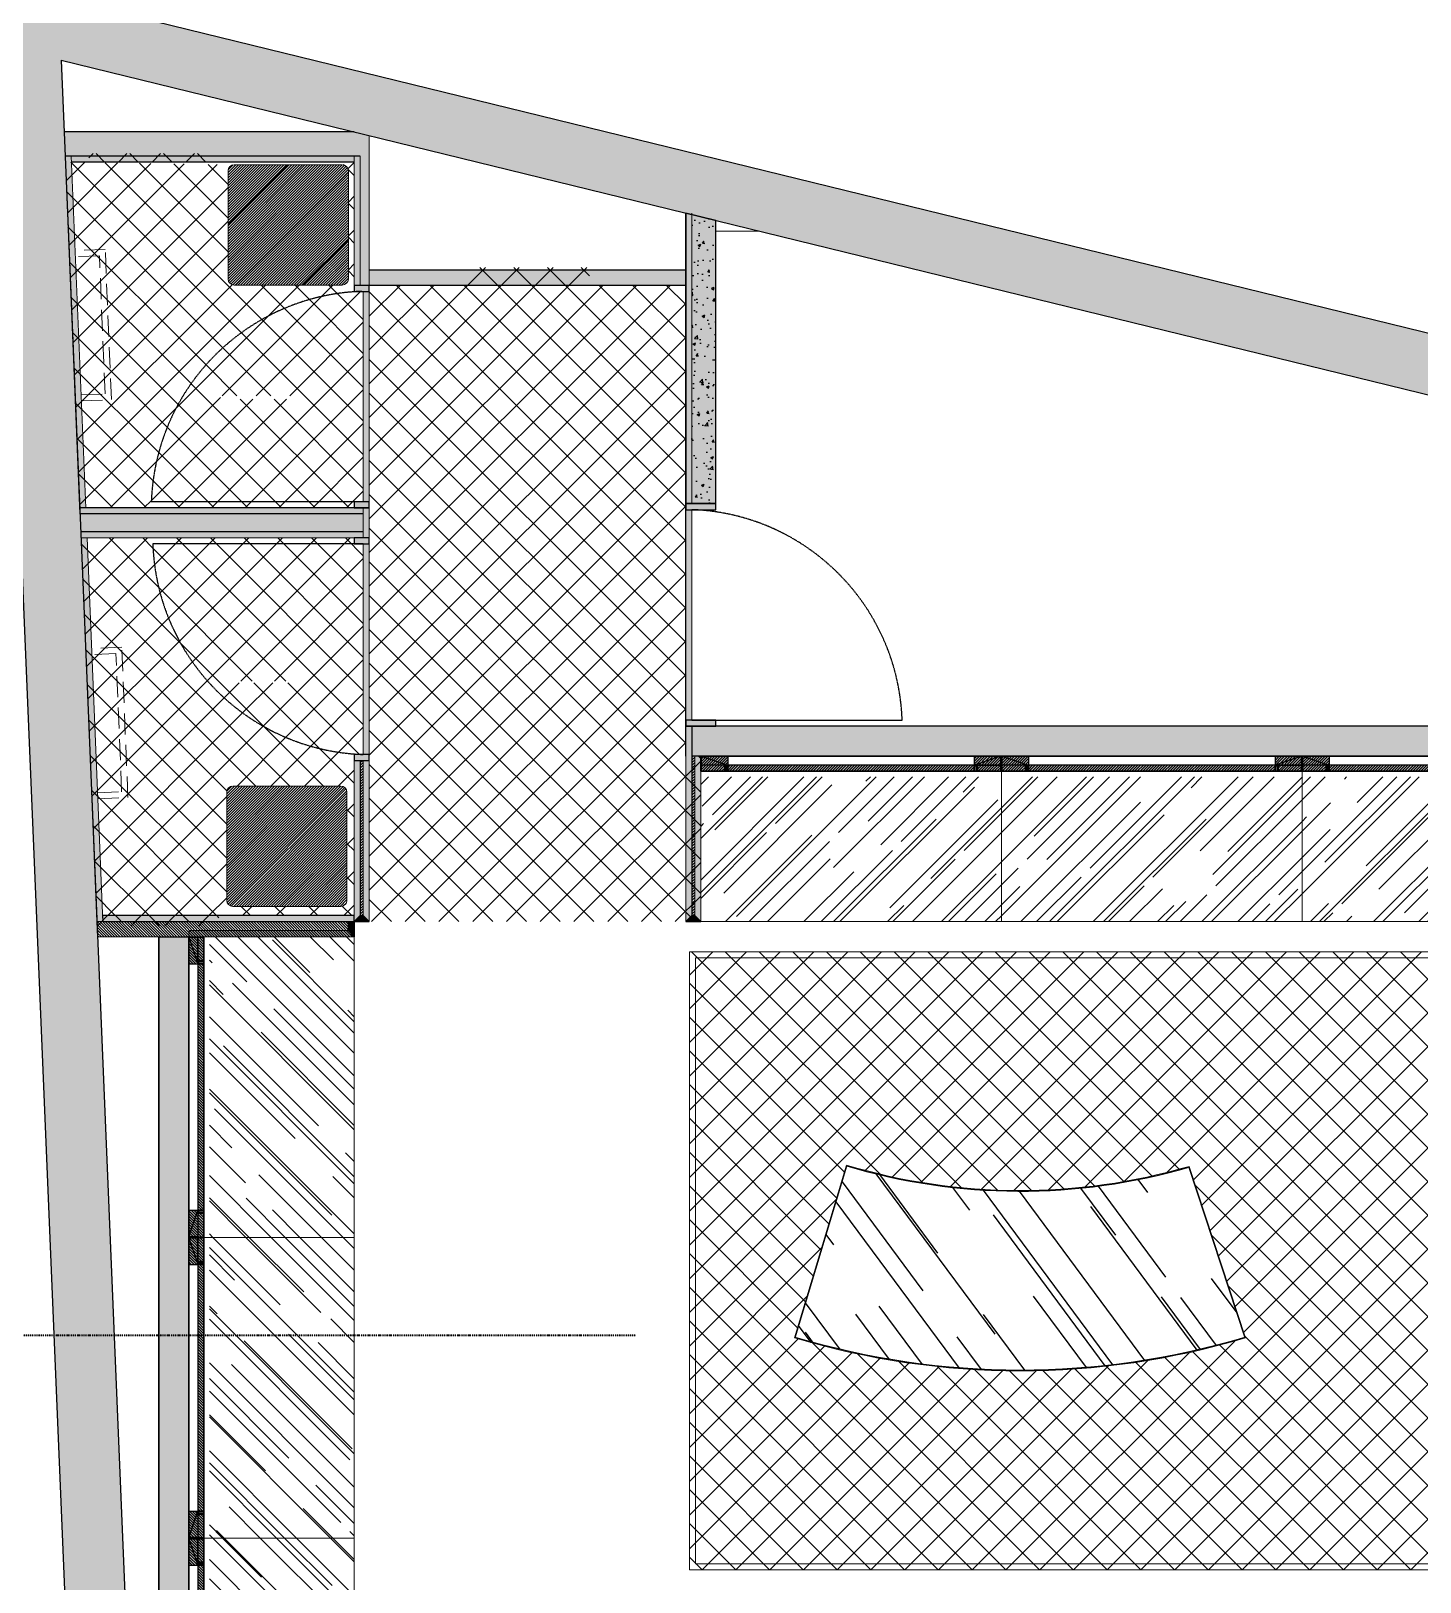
# Model space of a CAD drawing. Header units: millimetres. Extents: x 346472 to 732256, y -34068 to -15883.
# Drawn here: x 685888 to 690508, y -25838 to -20681 of the extents above; entities that cross this region are included whole.
import ezdxf

# ---------------------------------------------------------------- set-up
doc = ezdxf.new("R2010")
doc.units = ezdxf.units.MM
doc.header["$LTSCALE"] = 7
for name, pattern in [('DASH', [0.35, 0.25, -0.1]), ('DASHDOT', [1, 0.5, -0.25, 0, -0.25]), ('DASHED', [0.75, 0.5, -0.25]), ('TRATTEGGIATA2', [9.524999999999999, 6.35, -3.175])]:
    doc.linetypes.add(name, pattern=pattern)
doc.layers.get('0').update_dxf_attribs({"lineweight": 0})
for name, color, linetype in [('3d floor', 7, 'Continuous'), ('mdf panels', 7, 'Continuous'), ('WALL', 7, 'Continuous'), ('walls', 7, 'Continuous')]:
    doc.layers.add(name, color=color, linetype=linetype)
for name, color, linetype, lineweight in [('black lacquared metal', 1, 'Continuous', 9), ('EA7 FLOOR', 253, 'Continuous', 5), ('EA7 furniture', 7, 'Continuous', 5), ('materials', 1, 'Continuous', 40)]:
    doc.layers.add(name, color=color, linetype=linetype, lineweight=lineweight)
pattern_1 = [(49.99999999999999, (0, 0), (91.092334498002, -7.969542769451543), [9.525, -104.775]), (355, (0, 0), (-17.62171071248467, 95.52842261951757), [7.62, -83.820292085]), (100.4514447, (7.5910035, -0.66412675), (73.47062354517664, 87.55887595609755), [8.095004399999999, -89.04512229999999]), (46.18420000000002, (0, 25.4), (135.539520446065, -21.02116396636357), [14.2875, -157.1625]), (96.63555760999996, (11.29495, 23.64825), (118.7020670257515, 123.7130622988608), [12.14251157, -133.56780408]), (351.1841511700001, (0, 25.4), (118.7020670324885, 123.7130622927663), [11.429983535, -125.72986596]), (21, (12.7, 19.05), (75.80719563456624, -51.1325990935438), [9.525, -104.775]), (326.0000000000001, (12.7, 19.05), (30.90101417382354, 92.09398306115963), [7.62, -83.82]), (71.45144499999999, (19.0172663, 14.78895005), (106.7082096393581, 40.96138444295262), [8.0950044, -89.04496879999999]), (37.50000000000001, (0, 0), (1.544301625295908, 42.27751943657655), [0, -82.804, 0, -85.09, 0, -84.1375]), (7.499999999999999, (0, 0), (33.40983125515287, 50.09028740905975), [0, -48.514, 0, -80.899, 0, -32.0675]), (327.5, (-28.321, 0), (67.7952975834357, -2.864371996336722), [0, -31.75, 0, -99.06, 0, -131.445]), (317.5, (-41.021, 0), (74.06459069300902, 12.71324551666651), [0, -41.275, 0, -65.786, 0, -93.345])]
pattern_2 = [(45, (516821.8236196244, -16817.73741038972), (-56.1266007566822, 56.12660075668221), []), (135, (516821.8236196244, -16817.73741038972), (-56.12660075668221, -56.1266007566822), [])]

# ---------------------------------------------------------------- blocks, each defined once
blk = doc.blocks.new('parete 100')
at = {"ltscale": 100}
h = blk.add_hatch(color=8, dxfattribs=at)
h.dxf.hatch_style = 1
h.paths.add_polyline_path([(-90, 550), (-2, 550), (-90, 520)], flags=17)
h.paths.add_polyline_path([(-2, 550), (-2, 520), (-90, 520)])
h.paths.add_polyline_path([(-80, 520), (-2, 520), (-2, 500), (-80, 500)])
h.paths.add_polyline_path([(-998, 520), (-90, 520), (-90, 500), (-998, 500)])
h.paths.add_polyline_path([(-998, 550), (-910, 550), (-910, 520)], flags=17)
h.paths.add_polyline_path([(-998, 550), (-910, 520), (-998, 520)])
at = {"layer": 'black lacquared metal'}
h = blk.add_hatch(dxfattribs=at)
h.set_pattern_fill('AR-RROOF', color=256, scale=5, angle=45)
h.set_pattern_definition([(45, (-76560.84168510666, -19870.80230649883), (107.7630734528299, 287.3681958742129), [1905, -254, 635, -127]), (45, (-76486.30555930178, -19706.46361948325), (-209.2399676209112, 29.63484519952821), [381, -41.91, 762, -95.25]), (45, (-76592.27258153041, -19749.56884886437), (406.8056022844328, 527.1410343067594), [1016, -177.8, 508, -127])])
h.paths.add_polyline_path([(0, 550), (-1000, 550), (-1000, 302.3590516981494), (0, 302.3590516981494)])
h.paths.add_polyline_path([(-1000, 481.7048179433623), (-1000, 550), (0, 550), (0, 481.7048179433623)], flags=17)
h.paths.add_polyline_path([(0, 302.3590516981494), (-1000, 302.3590516981494), (-1000, 0), (0, 0)])
at = {"layer": 'mdf panels', "lineweight": 5}
h = blk.add_hatch(dxfattribs=at)
h.set_pattern_fill('ANSI31', color=256, scale=2)
h.set_pattern_definition([(45, (-89860.49032728086, -14184.73489645128), (-4.490128060534576, 4.490128060534577), [])])
h.paths.add_polyline_path([(-920, 520), (-998, 520), (-998, 500), (-920, 500)])
h.paths.add_polyline_path([(-910, 550), (-998, 550), (-910, 520)], flags=17)
h.paths.add_polyline_path([(-998, 550), (-998, 520), (-920, 520), (-910, 520)], flags=17)
h.paths.add_polyline_path([(-2, 550), (-90, 550), (-2, 520)], flags=17)
h.paths.add_polyline_path([(-90, 550), (-90, 520), (-2, 520)], flags=17)
h.paths.add_polyline_path([(-90, 500), (-90, 520), (-910, 520), (-910, 500)])
h.paths.add_polyline_path([(-80, 520), (-80, 500), (-2, 500), (-2, 520)])
at = {"layer": 'black lacquared metal', "color": 0}
blk.add_lwpolyline([(-1000, 550), (0, 550), (0, 0), (-1000, 0)], close=True, dxfattribs=at)
at = {"layer": 'black lacquared metal', "linetype": 'TRATTEGGIATA2'}
blk.add_lwpolyline([(-1000, 550), (0, 550), (0, 500), (-1000, 500)], close=True, dxfattribs=at)
blk.add_lwpolyline([(-1000, 550), (0, 550), (0, 500), (-1000, 500)], close=True, dxfattribs=at)
at = {"layer": 'black lacquared metal'}
for points in [[(-1000, 550), (-998, 550), (-998, 500), (-1000, 500)], [(0, 550), (-2, 550), (-2, 500), (0, 500)]]:
    blk.add_lwpolyline(points, close=True, dxfattribs=at)
at = {"layer": 'mdf panels'}
for p, q in [((-1000, 550), (-1000, 500)), ((-1000, 550), (-1000, 500)), ((-998, 550), (-998, 500)), ((-998, 550), (-910, 520)), ((-2, 550), (-90, 520)), ((-2, 550), (-2, 500)), ((0, 550), (0, 500)), ((0, 550), (0, 500))]:
    blk.add_line(p, q, dxfattribs=at)
for points in [[(-1000, 550), (0, 550), (0, 500), (-1000, 500)], [(-998, 550), (-910, 550), (-910, 520), (-998, 520)], [(-998, 500), (-2, 500), (-2, 520), (-998, 520)], [(-920, 500), (-910, 500), (-910, 520), (-920, 520)], [(-2, 550), (-90, 550), (-90, 520), (-2, 520)], [(-80, 500), (-90, 500), (-90, 520), (-80, 520)]]:
    blk.add_lwpolyline(points, close=True, dxfattribs=at)
for points in [[(-920, 500), (-920, 520), (-910, 520), (-910, 500)], [(-920, 520), (-910, 520), (-910, 500), (-912, 500), (-912, 518.0000000000146), (-918, 518.0000000000146), (-918, 500), (-920, 500), (-920, 520)], [(-918, 500), (-920, 500), (-920, 520), (-910, 520), (-910, 500), (-912, 500)], [(-910, 500), (-910, 520), (-920, 520), (-920, 500)], [(-910, 520), (-920, 520), (-920, 500), (-918, 500), (-918, 518.0000000000146), (-912, 518.0000000000146), (-912, 500), (-910, 500), (-910, 520)], [(-918, 500), (-918, 518.0000000000146), (-912, 518.0000000000146), (-912, 500)], [(-912, 500), (-912, 518.0000000000146), (-918, 518.0000000000146), (-918, 500)], [(-80, 500), (-80, 520), (-90, 520), (-90, 500)], [(-80, 520), (-90, 520), (-90, 500), (-88, 500), (-88, 518.0000000000146), (-82, 518.0000000000146), (-82, 500), (-80, 500), (-80, 520)], [(-82, 500), (-82, 518.0000000000146), (-88, 518.0000000000146), (-88, 500)]]:
    blk.add_lwpolyline(points, dxfattribs=at)

msp = doc.modelspace()

# ---------------------------------------------------------------- hatches: boundary and pattern name
at = {"layer": 'black lacquared metal'}
h = msp.add_hatch(color=256, dxfattribs=at)
h.dxf.hatch_style = 1
h.paths.add_polyline_path([(689739.9150810763, -24456.00602336364, -0.1439022342431203), (688607.5268802592, -24453.89628493736), (688599.6065251282, -24453.89628493736), (688427.6699535805, -25026.17774800161), (688427.6699774738, -25026.37233742602, 0.1467397570595601), (689927.6699784691, -25026.38044383606), (689927.6699454053, -25026.11116937917)])
h.paths.add_polyline_path([(688430.107686843, -25025.01472734563), (688601.5977686592, -24454.21938090349, 0.1443670228319912), (689738.6197514418, -24458.46656557169), (689925.2082130287, -25025.0300073125, -0.1463565013259719)], flags=16)
h = msp.add_hatch(color=256, dxfattribs=at)
h.dxf.hatch_style = 1
h.paths.add_polyline_path([(689739.9150810763, -24456.00602336364, -0.1439022342431203), (688607.5268802592, -24453.89628493736), (688599.6065251282, -24453.89628493736), (688427.6699535805, -25026.17774800161), (688427.6699774738, -25026.37233742602, 0.1467397570595601), (689927.6699784691, -25026.38044383606), (689927.6699454053, -25026.11116937917)])
h.paths.add_polyline_path([(688430.107686843, -25025.01472734563), (688601.5977686592, -24454.21938090349, 0.1443670228319912), (689738.6197514418, -24458.46656557169), (689925.2082130287, -25025.0300073125, -0.1463565013259719)], flags=16)
at = {"layer": 'EA7 furniture', "lineweight": 5}
h = msp.add_hatch(color=256, dxfattribs=at)
h.dxf.hatch_style = 1
h.paths.add_polyline_path([(687013.2879777619, -21028.53845988799), (686963.2879884699, -21016.30104855323), (685998.0942238035, -21016.30104855323), (686001.4199039809, -21096.30104855323), (686983.2879884699, -21096.30104855323), (686983.2879884699, -21526.30104855323), (687013.2879777619, -21526.30104855323)])
at = {"layer": 'EA7 furniture'}
h = msp.add_hatch(dxfattribs=at)
h.set_pattern_fill('ANSI37', color=252, scale=25)
h.set_pattern_definition(pattern_2)
h.paths.add_polyline_path([(688065.5757491041, -21526.30104855323), (687013.2879777619, -21526.30104855323), (687013.2879777619, -21546.30104855323), (687013.2879777619, -22246.30104855323), (687013.2879777619, -22266.30104855323), (687013.2879884699, -23642.24510110178), (688115.5757491041, -23642.24510110178), (688115.5757491041, -23092.24510110178), (688065.5757491041, -23092.24510110178)])
edge = h.paths.add_edge_path()
edge.add_line((686963.2879884699, -21547.61228515348), (686963.2879884699, -21526.30104855323))
edge.add_line((686963.2879884699, -21526.30104855323), (686963.2879884699, -21116.30104855323))
edge.add_line((686963.2879884699, -21116.30104855323), (686923.6203224922, -21125.3750024615))
edge.add_arc((686923.6203224922, -21145.3750024615), 20, 0, 90, ccw=False)
edge.add_line((686943.6203224922, -21145.3750024615), (686943.6203224922, -21505.3750024615))
edge.add_arc((686923.6203224922, -21505.3750024615), 20, -90, 0, ccw=False)
edge.add_line((686923.6203224922, -21525.3750024615), (686563.6203224922, -21525.3750024615))
edge.add_arc((686563.6203224922, -21505.3750024615), 20, 180, 270, ccw=False)
edge.add_line((686543.6203224922, -21505.3750024615), (686543.6203224922, -21145.3750024615))
edge.add_arc((686563.6203224922, -21145.3750024615), 20, 90, 180, ccw=False)
edge.add_line((686563.6203224922, -21125.3750024615), (686002.2513240253, -21116.30104855323))
edge.add_line((686002.2513240253, -21116.30104855323), (686050.057976576, -22266.30104855323))
edge.add_line((686050.057976576, -22266.30104855323), (686963.2879884699, -22266.30104855323))
edge.add_line((686963.2879884699, -22266.30104855323), (686963.2879884699, -22246.30104855323))
edge.add_line((686963.2879884699, -22246.30104855323), (686288.2879831159, -22246.30104855323))
edge.add_arc((687013.8066735518, -22271.81973898906), 725.967336547178, 93.99032919465412, 177.985564286828, ccw=False)
edge = h.paths.add_edge_path()
edge.add_line((686993.2879777619, -21546.30104855323), (686988.2879831133, -21546.30104855323))
edge.add_arc((687013.8066735518, -22271.81973898905), 725.9673365471803, 92.01443571338115, 177.9855642868283)
edge.add_line((686288.2879831159, -22246.30104855323), (686993.2879777619, -22246.30104855323))
edge.add_line((686993.2879777619, -22246.30104855323), (686993.2879777619, -21546.30104855323))
edge = h.paths.add_edge_path()
edge.add_line((686993.2879777619, -22386.30104855323), (686293.2879777619, -22386.30104855323))
edge.add_arc((687018.8066681979, -22360.78235811741), 725.9673365471776, 182.0144357131711, 267.9855642868212)
edge.add_line((686993.2879777619, -23086.30104855332), (686993.2879777619, -22386.30104855323))
edge = h.paths.add_edge_path()
edge.add_line((686293.2879777619, -22386.30104855323), (686963.2879884699, -22386.30104855323))
edge.add_line((686963.2879884699, -22386.30104855323), (686963.2879884699, -22366.30104855323))
edge.add_line((686963.2879884699, -22366.30104855323), (686054.2150767979, -22366.30104855323))
edge.add_line((686054.2150767979, -22366.30104855323), (686106.4259297922, -23622.24510110178))
edge.add_line((686106.4259297922, -23622.24510110178), (686963.2879884699, -23622.24510110178))
edge.add_line((686963.2879884699, -23622.24510110178), (686963.2879884699, -23084.62367355518))
edge.add_arc((687018.8066681979, -22360.78235811742), 725.9673365471771, 182.0144357131708, 265.6139970430163, ccw=False)
edge = h.paths.add_edge_path(flags=16)
edge.add_line((686558.9762914164, -23191.43483856064), (686918.9762914164, -23191.43483856064))
edge.add_arc((686918.9762914164, -23211.43483856064), 20, 0, 90, ccw=False)
edge.add_line((686938.9762914164, -23211.43483856064), (686938.9762914164, -23571.43483856064))
edge.add_arc((686918.9762914164, -23571.43483856064), 20, -90, 0, ccw=False)
edge.add_line((686918.9762914164, -23591.43483856064), (686558.9762914164, -23591.43483856064))
edge.add_arc((686558.9762914164, -23571.43483856064), 20, 180, 270, ccw=False)
edge.add_line((686538.9762914164, -23571.43483856064), (686538.9762914164, -23211.43483856064))
edge.add_arc((686558.9762914164, -23211.43483856064), 20, 90, 180, ccw=False)
h.paths.add_polyline_path([(687331.1781153474, -21526.30104855323), (687747.685618758, -21526.30104855323), (687744.6025985444, -21467.0010376486), (687328.0950951339, -21467.0010376486)])
h.paths.add_polyline_path([(686080.5981580927, -21116.30104855324), (686497.1056615033, -21116.30104855324), (686497.1056615033, -21088.27784177656), (686080.5981580927, -21088.27784177656)])
h.paths.add_polyline_path([(686518.2550467367, -21893.46253156359), (686754.4760562864, -21893.46253156359), (686754.4760562864, -21904.51944883692), (686518.2550467367, -21904.51944883692)], flags=16)
h.paths.add_polyline_path([(686518.2550467367, -22848.07481912596), (686754.4760562864, -22848.07481912596), (686754.4760562864, -22842.19352541189), (686518.2550467367, -22842.19352541189)], flags=16)
h.paths.add_polyline_path([(686096.43292868, -23655.66594518846), (686512.9404320905, -23655.66594518846), (686512.7500278695, -23621.6276049183), (686096.2425244589, -23621.6276049183)])
h.paths.add_polyline_path([(686590.6239102161, -23504.16233136471), (686904.6757519625, -23504.16233136471), (686904.6757519625, -23266.98634227876), (686590.6239102161, -23266.98634227876)], flags=0)
at = {"layer": 'EA7 furniture', "lineweight": 5}
h = msp.add_hatch(color=256, dxfattribs=at)
h.dxf.hatch_style = 1
h.paths.add_polyline_path([(686993.2879777619, -22266.30104855323), (686963.2879884699, -22266.30104855323), (686050.0719500221, -22266.30104855323), (686050.8893966204, -22286.30104855323), (686993.2879779176, -22286.30104855323)])
h.paths.add_polyline_path([(686022.2680225278, -21096.30104855323), (686002.2513240253, -21096.30104855323), (686050.0719500221, -22266.30104855323), (686070.0886485247, -22266.30104855323)])
at = {"layer": 'EA7 furniture', "ltscale": 100}
h = msp.add_hatch(dxfattribs=at)
h.set_pattern_fill('ANSI31', color=8, scale=50)
h.set_pattern_definition([(45, (0, 0), (-112.2532015133644, 112.2532015133644), [])])
h.paths.add_polyline_path([(686563.6203224922, -21125.3750024615, 0.4142135623730951), (686543.6203224922, -21145.3750024615), (686543.6203224922, -21505.3750024615, 0.4142135623730951), (686563.6203224922, -21525.3750024615), (686923.6203224922, -21525.3750024615, 0.4142135623730951), (686943.6203224922, -21505.3750024615), (686943.6203224922, -21145.3750024615, 0.4142135623730951), (686923.6203224922, -21125.3750024615)])
h = msp.add_hatch(dxfattribs=at)
h.set_pattern_fill('ANSI31', color=8, scale=50)
h.set_pattern_definition([(45, (189032.3911526769, -199739.8216299172), (-4.419417382415921, 4.419417382415922), [])])
h.paths.add_polyline_path([(686563.6203224922, -21125.3750024615, 0.4142135623730951), (686543.6203224922, -21145.3750024615), (686543.6203224922, -21505.3750024615, 0.4142135623730951), (686563.6203224922, -21525.3750024615), (686923.6203224922, -21525.3750024615, 0.4142135623730951), (686943.6203224922, -21505.3750024615), (686943.6203224922, -21145.3750024615, 0.4142135623730951), (686923.6203224922, -21125.3750024615)])
at = {"layer": 'EA7 furniture', "lineweight": 5}
h = msp.add_hatch(color=256, dxfattribs=at)
h.dxf.hatch_style = 1
h.paths.add_polyline_path([(686983.2879884699, -21096.30104855323), (686963.2879884699, -21096.30104855323), (686963.2879884699, -21526.30104855323), (686983.2879884699, -21526.30104855323)])
h = msp.add_hatch(color=256, dxfattribs=at)
h.dxf.hatch_style = 1
h.paths.add_polyline_path([(688085.5757491041, -21290.97904663527), (688065.5757491041, -21286.08408105306), (688065.5757491041, -22252.24510110184), (688085.5757491041, -22252.24510110184)])
h = msp.add_hatch(color=1, dxfattribs=at)
h.dxf.hatch_style = 1
h.paths.add_polyline_path([(687013.287972003, -21526.30104855323), (686963.2879884699, -21526.30104855323), (686963.2879884699, -21546.30104855323), (687013.2879721586, -21546.30104855323)])
h.paths.add_polyline_path([(687013.2879777619, -23086.30104855323), (686963.287988459, -23086.30104855323), (686963.287988459, -23106.30104855323), (687013.2879777619, -23106.30104855323)])
h = msp.add_hatch(color=256, dxfattribs=at)
h.dxf.hatch_style = 1
h.paths.add_polyline_path([(687013.2879777618, -21546.30104855323), (686993.2879777619, -21546.30104855323), (686993.2879777619, -22246.30104855323), (687013.2848353966, -22246.3010484545)])
h = msp.add_hatch(color=1, dxfattribs=at)
h.dxf.hatch_style = 1
h.paths.add_polyline_path([(686963.2879884699, -22246.30104855323), (686963.2879884699, -22266.30104855323), (687013.2879777619, -22266.30104855323), (687013.2879777619, -22246.30104855323)])
h.paths.add_polyline_path([(687013.2879777619, -22366.30104855323), (686963.2879884699, -22366.30104855323), (686963.2879884699, -22386.30104855323), (686993.2879777619, -22386.30104855323), (687013.2879777619, -22386.30104855323)])
h = msp.add_hatch(color=256, dxfattribs=at)
h.dxf.hatch_style = 1
h.paths.add_polyline_path([(687013.2879777619, -22266.30104855323), (686993.2879777619, -22266.30104855323), (686993.2879785402, -22366.30104855323), (687013.2879777619, -22366.30104855323)])
h = msp.add_hatch(color=256, dxfattribs=at)
h.dxf.hatch_style = 1
h.paths.add_polyline_path([(688085.5757491016, -22272.24510110167), (688065.5757491016, -22272.24510110167), (688065.5726068919, -22972.24510110167), (688085.5726068919, -22972.24510100293)])
h = msp.add_hatch(color=1, dxfattribs=at)
h.dxf.hatch_style = 1
h.paths.add_polyline_path([(688165.5757383961, -22972.24510110184), (688085.5757491041, -22972.24510110184), (688065.5757491041, -22972.24510110184), (688065.5757491041, -22992.24510110184), (688165.5757383961, -22992.24510110184)])
h.paths.add_polyline_path([(688165.5757491041, -22252.24510110184), (688065.5757491041, -22252.24510110184), (688065.5757491041, -22272.24510110184), (688165.5757491041, -22272.24510110185)])
h = msp.add_hatch(color=256, dxfattribs=at)
h.dxf.hatch_style = 1
h.paths.add_polyline_path([(686993.2879783845, -22346.30104855323), (686993.2879779176, -22286.30104855323), (686050.8893966204, -22286.30104855323), (686053.3836567536, -22346.30104855323)])
h = msp.add_hatch(color=256, dxfattribs=at)
h.dxf.hatch_style = 1
h.paths.add_polyline_path([(686993.2879783845, -22346.30104855323), (686053.3836567535, -22346.30104855323), (686054.2150767979, -22366.30104855323), (686993.2879785402, -22366.30104855323)])
h.paths.add_polyline_path([(686096.43292868, -23655.66594518846), (686512.9404320905, -23655.66594518846), (686512.9404320905, -23418.48995610252), (686096.43292868, -23418.48995610252)], flags=9)
h.paths.add_polyline_path([(686590.6239102161, -23504.16233136471), (686904.6757519625, -23504.16233136471), (686904.6757519625, -23266.98634227876), (686590.6239102161, -23266.98634227876)], flags=9)
h = msp.add_hatch(color=256, dxfattribs=at)
h.dxf.hatch_style = 1
h.paths.add_polyline_path([(686075.0504109182, -22366.30104855323), (686055.0504109182, -22366.30104855323), (686107.2573498366, -23642.24510110338), (686127.2406186588, -23642.24510110178)])
h = msp.add_hatch(color=256, dxfattribs=at)
h.dxf.hatch_style = 1
h.paths.add_polyline_path([(687013.2879777618, -22386.30104855323), (686993.2879777619, -22386.30104855323), (686993.2848355521, -23086.30104855323), (687013.2848355521, -23086.3010484545)])
h = msp.add_hatch(color=256, dxfattribs=at)
h.dxf.hatch_style = 1
h.paths.add_polyline_path([(688085.5757493016, -23622.24604363805), (688065.5757493016, -23642.24510100305), (688065.5742061785, -22992.24510110184), (688085.5743049525, -22992.24510110184)])
h = msp.add_hatch(color=256, dxfattribs=at)
h.dxf.hatch_style = 1
h.paths.add_polyline_path([(686963.2879884699, -23086.30104855323), (686963.2879886564, -23642.24510100305), (686983.2879886564, -23622.24604363805), (686983.2868057935, -23106.30104855323), (686963.2879884699, -23106.30104855323)])
h = msp.add_hatch(dxfattribs=at)
h.set_pattern_fill('ANSI31', color=256, scale=2, angle=-2.544443745170813e-14)
h.set_pattern_definition([(44.99999999999996, (53622.98054800334, -160701.7601790213), (-4.490128060534573, 4.490128060534579), [])])
h.paths.add_polyline_path([(686993.2848464114, -23106.30104855323), (686983.2867318394, -23106.30104855323), (686983.2867316881, -23622.24541524269), (686993.2848462602, -23622.24604363805)])
h = msp.add_hatch(color=256, dxfattribs=at)
h.dxf.hatch_style = 1
h.paths.add_polyline_path([(687013.2848462602, -23106.30104855323), (686993.2848462602, -23106.30104855323), (686993.2848462602, -23622.24604363805), (687013.2848462602, -23642.24510100305)])
h = msp.add_hatch(dxfattribs=at)
h.set_pattern_fill('ANSI31', color=256, scale=2, angle=-2.544443745170813e-14)
h.set_pattern_definition([(44.99999999999996, (54725.26830864855, -160701.7601790213), (-4.490128060534573, 4.490128060534579), [])])
h.paths.add_polyline_path([(688095.5726070607, -23092.92831727558), (688085.5744924885, -23092.92863152524), (688085.5744923332, -23622.24541524269), (688095.5726069054, -23622.24604363805)])
at = {"layer": 'EA7 furniture', "ltscale": 100}
h = msp.add_hatch(dxfattribs=at)
h.set_pattern_fill('ANSI31', color=8, scale=50)
h.set_pattern_definition([(45, (189027.7471216011, -201805.8814660163), (-4.419417382415921, 4.419417382415922), [])])
h.paths.add_polyline_path([(686558.9762914164, -23191.43483856064, 0.4142135623730951), (686538.9762914164, -23211.43483856064), (686538.9762914164, -23571.43483856064, 0.4142135623730951), (686558.9762914164, -23591.43483856064), (686918.9762914164, -23591.43483856064, 0.4142135623730951), (686938.9762914164, -23571.43483856064), (686938.9762914164, -23211.43483856064, 0.4142135623730951), (686918.9762914164, -23191.43483856064)])
at = {"layer": 'EA7 furniture', "lineweight": 5}
h = msp.add_hatch(color=5, dxfattribs=at)
h.dxf.hatch_style = 1
h.paths.add_polyline_path([(686653.3876411857, -23621.42562598944), (686126.4233398109, -23621.4592053694), (686127.2437608687, -23641.42562598944), (686653.3876411857, -23641.42562598944)])
h.paths.add_polyline_path([(686963.287988459, -23621.42562598944), (686677.2437608687, -23621.42562598944), (686677.2437608687, -23641.42562598944), (686963.2879884699, -23642.24510110178), (686963.287988459, -23641.4256258907)])
h.paths.add_polyline_path([(686677.2437608687, -23621.42562598944), (686653.3876411857, -23621.42562598944), (686653.3876411857, -23641.42562598944), (686677.2437608687, -23641.42562598944)])
at = {"layer": 'EA7 furniture', "lineweight": 9}
h = msp.add_hatch(dxfattribs=at)
h.set_pattern_fill('ANSI31', color=256, scale=2, angle=90)
h.set_pattern_definition([(135, (824022.8045742899, -648655.3264314173), (-4.490128060534577, -4.490128060534576), [])])
h.paths.add_polyline_path([(686107.2573498365, -23642.24510110178), (686109.361386808, -23692.85819338269), (686963.2894962714, -23692.24510110178), (686963.2894962714, -23642.24510110178)])
at = {"layer": 'EA7 furniture'}
h = msp.add_hatch(dxfattribs=at)
h.set_pattern_fill('ANSI37', color=252, scale=25)
h.set_pattern_definition(pattern_2)
h.paths.add_polyline_path([(694176.1287442932, -25797.71113289217), (694176.1287442932, -23742.24510110178), (688077.8937063625, -23742.24510110178), (688077.8937063625, -25797.71113289217)])
edge = h.paths.add_edge_path(flags=16)
edge.add_line((688427.6163260264, -25026.35624437776), (688600.2573147994, -24451.73016715465))
edge.add_arc((689177.3103104022, -22528.40206645629), 2008.02916877972, 253.2992644947179, 286.2708040428642)
edge.add_line((689739.9150810763, -24456.00602336364), (689927.750656873, -25026.35624437776))
edge.add_arc((689177.6834914497, -22525.8591553369), 2610.572053199824, 253.30247875490278, 286.6975212450972, ccw=False)
edge = h.paths.add_edge_path(flags=0)
edge.add_line((688430.107686843, -25025.01472734563), (688601.5977686592, -24454.21938090349))
edge.add_arc((689177.3103104027, -22528.40206645642), 2010.029168779579, 253.3562528608656, 286.2157085819177)
edge.add_line((689738.6197514418, -24458.46656557169), (689925.2082130287, -25025.0300073125))
edge.add_arc((689177.6834914499, -22525.85915533696), 2608.572053199923, 253.34642669106188, 286.65240218017794, ccw=False)
edge = h.paths.add_edge_path(flags=16)
edge.add_line((690692.4161516775, -24992.21939311169), (690624.769325095, -24648.2158233341))
edge.add_arc((690649.0646274528, -24646.05219606878), 24.39145341299097, 94.54441344370031, 185.0890719011245, ccw=False)
edge.add_arc((691177.0125591477, -27708.0596670363), 3131.478619372997, 91.57394177905348, 99.74194593388972, ccw=False)
edge.add_arc((691093.8761863722, -24601.98382856023), 24.39145341278276, 7.658342432631116, 96.77147426855407, ccw=False)
edge.add_arc((691142.2239669384, -24601.98382856042), 24.39145341289553, 83.22852573299753, 172.3416575669601, ccw=False)
edge.add_arc((691059.0875941631, -27708.05966703627), 3131.478619372969, 80.25805406610652, 88.42605822096027, ccw=False)
edge.add_arc((691587.0355258579, -24646.05219606868), 24.39145341289655, -5.0890719013806915, 85.45558655559432, ccw=False)
edge.add_line((691611.3308282157, -24648.2158233341), (691543.6840016332, -24992.21939311169))
edge.add_arc((691518.5673006253, -24989.64183267603), 25.24861357220787, 254.6849511505333, 354.14062615732024, ccw=False)
edge.add_arc((691109.2129175011, -27184.16929504422), 2207.2193487595, 79.48807257712005, 89.07043043153082)
edge.add_arc((691143.4957602408, -24951.78206293648), 25.50404026569927, 183.8766917631902, 273.42941523248976, ccw=False)
edge.add_arc((691092.6043930699, -24951.78206293657), 25.50404026560668, 266.57058476814893, 356.12330823702274, ccw=False)
edge.add_arc((691126.8872358097, -27184.16929504417), 2207.219348759456, 90.92956956846541, 100.5119274228886)
edge.add_arc((690717.5328526854, -24989.64183267589), 25.24861357232338, 185.8593738429546, 285.3150488489036, ccw=False)
edge = h.paths.add_edge_path(flags=16)
edge.add_line((692611.1099835197, -24854.06714804223), (692662.0825219711, -24557.36504265651))
edge.add_arc((693014.1126948682, -22508.25984540366), 2079.124179080859, 260.251914667573, 271.4018163687543)
edge.add_line((693064.9761191069, -24586.76177326261), (693064.9761191069, -24587.65545670506))
edge.add_arc((693011.2086317345, -22487.8988146073), 2100.444928754861, 271.4668257181252, 279.1522196842839)
edge.add_line((693345.3010662429, -24561.60350523618), (693393.1431486795, -24857.66065208553))
edge.add_arc((693016.7292117518, -22376.47858736608), 2509.572053199292, 271.1015880087663, 278.6264215091557, ccw=False)
edge.add_line((693064.9761191069, -24885.58682060943), (693064.9761191069, -24886.5870053904))
edge.add_arc((693016.7292117528, -22376.47858736658), 2510.572053198892, 260.70228502066766, 271.101149175019, ccw=False)
edge = h.paths.add_edge_path(flags=16)
edge.add_line((692612.2662322384, -24853.24292585332), (692662.8988078183, -24558.51968404357))
edge.add_arc((693014.112694868, -22508.25984540285), 2080.124179081521, 260.2794590720471, 269.1973030273408)
edge.add_line((692984.9717218933, -24588.1798929272), (692984.9717071692, -24587.17979452977))
edge.add_arc((693011.2086317338, -22487.89881460963), 2099.444928752614, 269.2839516024765, 279.1794976104705)
edge.add_line((693346.1287696839, -24560.45701887328), (693394.2913850506, -24858.49769277204))
edge.add_arc((693016.7292117522, -22376.47858736424), 2510.572053201261, 269.27531786989937, 278.64946463650904, ccw=False)
edge.add_arc((693023.3653262111, -22377.57141591299), 2509.572053198592, 260.57174698786554, 269.1235058045839, ccw=False)
edge = h.paths.add_edge_path(flags=16)
edge.add_line((693425.7047443723, -25052.88940762004), (693425.545214932, -25051.90220974837))
edge.add_arc((693017.0948110047, -22474.49371120321), 2609.572053199767, 260.31963306406647, 279.0049660535705, ccw=False)
edge.add_line((692578.2910768284, -25046.9084490933), (692578.1233029696, -25047.89427467584))
edge.add_arc((693017.0948110045, -22474.49371120354), 2610.572053199437, 260.3196414744893, 279.005032926214)
h.paths.add_polyline_path([(690723.3094452391, -25798.68951459549), (691139.8169486497, -25798.68951459549), (691139.8169486497, -25797.71113289217), (690723.3094452391, -25797.71113289217)])
at = {"layer": 'WALL', "lineweight": 5}
h = msp.add_hatch(color=8, dxfattribs=at)
h.dxf.hatch_style = 1
h.paths.add_polyline_path([(688095.5726069054, -23622.24604363805), (688115.5726069054, -23642.24510100305), (688115.5726069054, -23092.92849030896), (688095.5726069054, -23092.92849030896)])
h = msp.add_hatch(color=8, dxfattribs=at)
h.dxf.hatch_style = 1
h.paths.add_polyline_path([(686943.2904389063, -23672.24516578199), (686963.2894962714, -23692.24516578199), (686413.9728855772, -23692.24516578199), (686413.9728855772, -23672.24516578199)])
h = msp.add_hatch(color=10, dxfattribs=at)
h.dxf.hatch_style = 1
h.paths.add_polyline_path([(686963.2894962714, -23642.24516578199), (686963.2894962714, -23692.24516578199), (686943.2904389063, -23672.24516578199), (686943.2894700933, -23642.2467369801)])
h = msp.add_hatch(color=10, dxfattribs=at)
h.dxf.hatch_style = 1
h.paths.add_polyline_path([(686963.2848462602, -23642.24510100305), (687013.2848462602, -23642.24510100305), (686993.2848462602, -23622.24604363805), (686983.287045917, -23622.24507480442)])
h = msp.add_hatch(color=10, dxfattribs=at)
h.dxf.hatch_style = 1
h.paths.add_polyline_path([(688065.5726069054, -23642.24510100305), (688115.5726069054, -23642.24510100305), (688095.5726069054, -23622.24604363805), (688085.5748065622, -23622.24507480442)])
at = {"layer": 'walls', "true_color": 0x939598}
h = msp.add_hatch(color=252, dxfattribs=at)
h.dxf.hatch_style = 1
h.paths.add_polyline_path([(685384.4867671288, -18414.77567868239), (685106.9470200024, -18516.89614513346), (685788.3455743538, -20785.95035421962), (686079.1546154587, -27780.17193334847), (686278.9188811645, -27771.60263805432), (685988.172983218, -20777.64332908298), (691115.5757491041, -22032.56633234017), (691115.5757491041, -21826.66327552677), (686035.7192961088, -20583.37715052765)])
h.paths.add_polyline_path([(691115.5757491041, -21826.66327552677), (691115.5757491041, -22032.56633234017), (698008.3930658245, -23719.57150883072), (697871.3640524533, -24279.44737859455), (697852.678565199, -24355.79308226788), (697949.8116522254, -24379.56624791137), (698046.944720417, -24403.33949051111), (698250.2052911712, -23572.85157803881)])
h.paths.add_polyline_path([(697803.2697752296, -25398.95362167151), (697840.1181981538, -25248.39727068498), (697645.852024101, -25200.85093939801), (697561.4572672315, -25545.67347529816), (699950.9312417168, -26130.49321677082), (699419.5687701371, -28301.73061766943), (699627.1052580585, -28301.73061766943), (700197.1076425104, -25990.04508624635)])
h.paths.add_polyline_path([(699627.1052580585, -28301.73061766943), (699419.5687701371, -28301.73061766943), (699379.0840121045, -28467.15822219196), (699574.2092026896, -28516.25436213275)])
h.paths.add_polyline_path([(699379.7471140674, -28467.32506762421), (699357.4806022091, -28555.43342802751), (699333.9348517327, -28651.64536771274), (699332.829096349, -28655.95520061195), (700736.3634845677, -29004.55281792561), (700786.8988152682, -28821.38348844065)])
at = {"layer": 'walls'}
h = msp.add_hatch(color=5, dxfattribs=at)
h.dxf.hatch_style = 1
h.paths.add_polyline_path([(688065.5757491041, -21476.30104855323), (687013.2879716139, -21476.30104855323), (687013.287972003, -21526.30104855323), (687013.2879777619, -21526.30104855323), (688065.5757491041, -21526.30104855323)])
h.paths.add_polyline_path([(686022.2680225279, -21096.30104855323), (686023.085469126, -21116.30104855323), (686963.2879884699, -21116.30104855323), (686963.2879884699, -21096.30104855323)])
h = msp.add_hatch(dxfattribs=at)
h.set_pattern_fill('AR-CONC', color=256, scale=0.5)
h.set_pattern_definition(pattern_1)
h.paths.add_polyline_path([(695217.8635097385, -23036.59420217159), (695036.6605969704, -22992.24510110178), (691115.5757491041, -22992.24510110178), (691115.5757491041, -23092.24510110178), (695217.8635097385, -23092.24510110178)])
h.paths.add_polyline_path([(691115.5757491041, -22992.24510110178), (688115.5757491041, -22992.24510110178), (688085.5742275903, -22992.24508115122), (688085.5742275903, -23092.24508115115), (691115.5757491041, -23092.24510110178)])
h.paths.add_polyline_path([(688165.5757491041, -21310.55890896411), (688085.5757491041, -21286.08408105306), (688085.5757491041, -22252.24510110184), (688165.5757491041, -22252.24510110184)])
h = msp.add_hatch(dxfattribs=at)
h.set_pattern_fill('AR-CONC', color=256, scale=0.5)
h.set_pattern_definition(pattern_1)
h.paths.add_polyline_path([(688085.5757491041, -22252.24510110184), (688165.5757491041, -22252.24510110184), (688165.5757491041, -21310.55890896411), (688085.5757491041, -21290.97904663528)])
h = msp.add_hatch(color=0, dxfattribs=at)
h.dxf.hatch_style = 1
h.paths.add_polyline_path([(686413.2879884699, -23692.71178079366), (686313.2879884699, -23692.71178079366), (686313.2879884699, -27742.24516847985), (686413.2879884699, -27742.24516847985)])
h = msp.add_hatch(dxfattribs=at)
h.set_pattern_fill('AR-RROOF', color=253, scale=10, angle=306.5420729669511)
h.set_pattern_definition([(306.542072966951, (711187.9350955479, 15133.71163546181), (536.7853770080671, -297.7161383437374), [3809.99999999998, -507.9999999999975, 1269.99999999999, -253.9999999999987]), (306.542072966951, (711491.1118061319, 14937.91777815417), (120.1764180035092, 405.2110326186169), [761.999999999995, -83.81999999999937, 1523.99999999999, -190.4999999999987]), (306.542072966951, (711437.010882311, 15160.22696024439), (923.1473602909123, -959.8295804922458), [2031.99999999999, -355.5999999999975, 1015.999999999995, -253.9999999999987])])
edge = h.paths.add_edge_path()
edge.add_line((689925.2082130287, -25025.0300073125), (689738.6197514419, -24458.46656557169))
edge.add_arc((689177.3103104024, -22528.40206645588), 2010.029168780035, 613.3562528608701, 646.2157085819214, ccw=False)
edge.add_line((688601.5977686592, -24454.21938090349), (688427.6163260266, -25026.35624437799))
edge.add_arc((689174.177249938, -22501.90059127026), 2632.532916720873, 973.5253947263351, 1006.576085212598)

# ---------------------------------------------------------------- linework, layer by layer
at = {"color": 1, "linetype": 'DASHDOT', "lineweight": 35}
msp.add_line((685572.8418894559, -25017.29689108454), (687899.8025683637, -25017.29689108454), dxfattribs=at)
at = {"layer": 'black lacquared metal'}
msp.add_lwpolyline([(689739.9150810763, -24456.00602336364), (689927.750656873, -25026.35624437776, -0.1467534765327932), (688427.6163260264, -25026.35624437776), (688600.2573147994, -24451.73016715465, 0.1448663089448966), (689739.9150810763, -24456.00602336364, -0.3152987888789804)], format="xyb", dxfattribs=at)
msp.add_lwpolyline([(689739.9150810763, -24456.00602336364), (689927.750656873, -25026.35624437776, -0.1467534765327932), (688427.6163260264, -25026.35624437776), (688600.2573147994, -24451.73016715465, 0.1448663089448966), (689739.9150810763, -24456.00602336364, -0.3152987888789804)], format="xyb", dxfattribs=at)
at = {"layer": 'EA7 FLOOR'}
msp.add_line((688310.7335927411, -21346.08604139365, -0.6390133031843975), (688165.5757491041, -21346.08604139365, -0.6796103277478834), dxfattribs=at)
at = {"layer": 'EA7 FLOOR', "elevation": 1.015860195670497}
for points in [[(688077.8937063625, -23742.24510110178), (694176.1287442932, -23742.24510110178), (694176.1287442932, -25797.71113289217), (688077.8937063625, -25797.71113289217)], [(688097.8937063625, -23762.24510110178), (694156.1287442932, -23762.24510110178), (694156.1287442932, -25777.71113289217), (688097.8937063625, -25777.71113289217)]]:
    msp.add_lwpolyline(points, close=True, dxfattribs=at)
at = {"layer": 'EA7 furniture', "lineweight": 5}
for p, q in [((687013.2879777619, -21526.30104855323, -1.01586019567051), (687013.2879777619, -21028.53845988799, -1.01586019567051)), ((686002.2513240253, -21096.30104855323, -1.015860195670497), (686050.8893966204, -22286.30104855323, -1.015860195670497)), ((686022.2346394531, -21095.48428389233, -1.015860195670497), (686070.0886485247, -22266.30104855323, -1.015860195670497)), ((686963.2879884699, -21096.30104855323, -1.015860195670497), (686963.2879884699, -21546.30104855323, -1.015860195670497)), ((686963.2879884699, -21096.30104855323, -1.015860195670488), (686963.2879884699, -21526.30104855323, -1.01586019567051)), ((686983.2879884699, -21096.30104855323, -1.015860195670488), (686983.2879884699, -21526.30104855323, -1.01586019567051)), ((688085.5757491041, -21286.08408105306), (688085.5757491041, -22252.24510110184)), ((686993.2879777619, -22266.30104855323, -1.015860195670497), (686993.2879785402, -22366.30104855323, -1.015860195670497)), ((687013.2879777619, -22266.30104855323, -1.015860195670497), (687013.2879777619, -22366.30104855323, -1.015860195670497)), ((687013.2879785402, -22366.30104855323, -1.015860195670497), (686054.2150767979, -22366.30104855323, -1.015860195670497)), ((686055.0336657321, -22366.30104855323, -0.9845051323505101), (686107.2573498365, -23642.24510110178, 1.015860195670497)), ((686075.0504109182, -22366.30104855323, -0.983222860551242), (686127.2406186588, -23641.42719696541, 1.015860195670497)), ((688065.5757491041, -22992.24510110184), (688065.5741781036, -23642.24667212712)), ((688065.5757491041, -23642.24510110178), (688065.5757491041, -22982.24510110184)), ((686963.2879884699, -23086.30104855323, -1.015860195670497), (686963.2879884699, -27742.24516847985, -1.015860195670497)), ((686963.287988459, -23642.24510110178, -1.015860195670442), (686963.287988459, -23086.30104855323, -1.015860195670442)), ((687013.2848462602, -23142.24667212712, -1.015860195670442), (687013.2848462602, -23642.24510100305, -1.015860195670442)), ((686413.2879884699, -23692.71178079366, 1.015860195671236), (686413.9728696845, -23672.24516744781))]:
    msp.add_line(p, q, dxfattribs=at)
msp.add_lwpolyline([(686543.6203224922, -21505.3750024615, 0.414213562373095), (686563.6203224922, -21525.3750024615), (686923.6203224922, -21525.3750024615, 0.414213562373095), (686943.6203224922, -21505.3750024615), (686943.6203224922, -21145.3750024615, 0.414213562373095), (686923.6203224922, -21125.3750024615), (686563.6203224922, -21125.3750024615, 0.414213562373095), (686543.6203224922, -21145.3750024615)], format="xyb", close=True, dxfattribs=at)
for points, elevation in [([(686963.2879884699, -21096.30104855323), (686963.2879884699, -21546.30104855323)], -1.015860195670484), ([(686963.2848462602, -23642.24510100305), (687013.2848462602, -23642.24667207776), (687013.2848462602, -23106.30104855323)], -1.015860195670442)]:
    msp.add_lwpolyline(points, dxfattribs=dict(at, elevation=elevation))
at = {"layer": 'EA7 furniture', "linetype": 'DASHED', "ltscale": 20}
for points, elevation in [([(686055.5452314259, -21910.47555169076), (686155.4618085651, -21906.39172838625), (686135.0426920427, -21406.80884269015), (686035.1261149034, -21410.89266599467)], -1.015860195670497), ([(686054.728466765, -21890.49223626291), (686134.6617284764, -21887.2251776193), (686115.8761412756, -21427.6089227789), (686035.9428795642, -21430.87598142251)], -1.015860195670497), ([(686110.5291022254, -23233.4470082273), (686210.4456793647, -23229.36318492279), (686190.0265628422, -22729.78029922669), (686090.1099857029, -22733.8641225312)], 0.01631866755962741), ([(686109.7123375647, -23213.46369279946), (686189.645599276, -23210.19663415584), (686170.8600120752, -22750.58037931543), (686090.9267503638, -22753.84743795905)], 0.01631866755962741)]:
    msp.add_lwpolyline(points, dxfattribs=dict(at, elevation=elevation))
at = {"layer": 'EA7 furniture', "lineweight": 5}
for points, elevation in [([(686993.2879777619, -22246.30104855323), (687013.2879777619, -22246.30104855323), (687013.2879777619, -21546.30104855323), (686993.2879777619, -21546.30104855323)], -1.01586019567051), ([(686993.2879777619, -23086.30104855323), (687013.2879777619, -23086.30104855323), (687013.2879777619, -22386.30104855323), (686993.2879777619, -22386.30104855323)], -1.015860195670497)]:
    msp.add_lwpolyline(points, close=True, dxfattribs=dict(at, elevation=elevation))
at = {"layer": 'EA7 furniture', "lineweight": 9, "elevation": -1.015860195670484}
for points in [[(686963.2879884699, -22246.30104855323), (686963.2879884699, -22266.30104855323)], [(686963.2879884699, -22366.30104855323), (686963.2879884699, -22386.30104855323)]]:
    msp.add_lwpolyline(points, dxfattribs=at)
at = {"layer": 'EA7 furniture', "lineweight": 5}
msp.add_lwpolyline([(688085.5757491041, -22272.24510110184), (688065.5757491041, -22272.24510110184), (688065.5757491041, -22972.24510110184), (688085.5757491041, -22972.24510110184)], close=True, dxfattribs=at)
at = {"layer": 'EA7 furniture', "ltscale": 100, "elevation": 1.015860195670497}
msp.add_lwpolyline([(686538.9762914164, -23571.43483856064, 0.414213562373095), (686558.9762914164, -23591.43483856064), (686918.9762914164, -23591.43483856064, 0.414213562373095), (686938.9762914164, -23571.43483856064), (686938.9762914164, -23211.43483856064, 0.414213562373095), (686918.9762914164, -23191.43483856064), (686558.9762914164, -23191.43483856064, 0.414213562373095), (686538.9762914164, -23211.43483856064)], format="xyb", close=True, dxfattribs=at)
at = {"layer": 'EA7 furniture', "lineweight": 9, "elevation": 1.015860195671236}
msp.add_lwpolyline([(686109.361386808, -23692.85819338269), (686963.2894962714, -23692.24510110178), (686963.2894962714, -23642.24510110178), (686107.2573498365, -23642.24510110178)], close=True, dxfattribs=at)
at = {"layer": 'materials', "color": 10, "lineweight": 40}
for points, elevation in [([(687013.2879884699, -23642.24510110178), (686963.2879884699, -23642.24510110178)], -1.015860195670484), ([(687013.287988459, -23642.24510110178), (686963.287988459, -23642.24510110178)], -1.015860195670442), ([(686963.2894962714, -23692.24510110178), (686963.2894962714, -23642.24510110178)], 1.015860195671236)]:
    msp.add_lwpolyline(points, dxfattribs=dict(at, elevation=elevation))
msp.add_lwpolyline([(688115.5757491041, -23642.24510110178), (688065.5757491041, -23642.24510110178)], dxfattribs=at)
at = {"layer": 'mdf panels'}
msp.add_lwpolyline([(689738.6197514418, -24458.46656557169), (689925.2082130287, -25025.0300073125, -0.1463565013259719), (688430.107686843, -25025.01472734563), (688601.5977686592, -24454.21938090349, 0.1443670228319912)], format="xyb", close=True, dxfattribs=at)
msp.add_lwpolyline([(689738.6197514418, -24458.46656557169), (689925.2082130287, -25025.0300073125, -0.1463565013259719), (688430.107686843, -25025.01472734563), (688601.5977686592, -24454.21938090349, 0.1443670228319912)], format="xyb", close=True, dxfattribs=at)
at = {"layer": 'WALL'}
for p, q in [((688085.5741776789, -22992.24510110185, 0.002914267722800901), (688085.5748065631, -23622.24572949222)), ((686983.2865308875, -23106.30104855323, -1.0134735299075), (686983.2870459177, -23622.24572949222, -1.015860195670442)), ((686463.2910673954, -23642.2467369801), (686963.2910673954, -23642.2467369801)), ((686983.2870459177, -23622.24572949222, -1.015860195670442), (686963.2864174582, -23642.24667212712, -1.015860195670442)), ((688085.5748065631, -23622.24572949222), (688065.5741781036, -23642.24667212712))]:
    msp.add_line(p, q, dxfattribs=at)
at = {"layer": 'WALL', "lineweight": 5}
for p, q in [((688115.5726069054, -23142.24667212712), (688115.5726069054, -23642.24510100305)), ((686943.2904389063, -23672.24516578199), (686963.2894962714, -23692.24516578199)), ((686993.2848462602, -23622.24604363805, -1.015860195670442), (687013.2848462602, -23642.24510100305, -1.015860195670442)), ((688095.5726069054, -23622.24604363805), (688115.5726069054, -23642.24510100305)), ((686463.2910673954, -23692.24516578199), (686963.2894962714, -23692.24516578199))]:
    msp.add_line(p, q, dxfattribs=at)
at = {"layer": 'WALL'}
for points in [[(686035.7192961088, -20583.37715052765), (698250.2052911712, -23572.85157803881)], [(685988.172983218, -20777.64332908297), (698008.3927813289, -23719.57143920091)], [(685988.1729831964, -20777.64332856338), (686278.9188811645, -27771.60263805432), (686278.9188811645, -27771.60263805432)], [(685788.3455743538, -20785.95035421962), (686079.0914723219, -27779.90966371055)]]:
    msp.add_lwpolyline(points, dxfattribs=at)
at = {"layer": 'WALL', "lineweight": 5, "elevation": -1.015860195670442}
msp.add_lwpolyline([(686983.287045917, -23622.24507482501), (686993.2848462602, -23622.24604363805), (686993.284847884, -23106.30104855323)], dxfattribs=at)
at = {"layer": 'WALL', "lineweight": 5}
for points in [[(688085.5748065622, -23622.24507482501), (688095.5726069054, -23622.24604363805), (688095.5726085713, -23092.92847441614)], [(688065.5726069054, -23642.24510100305), (688115.5726069054, -23642.24667207776), (688115.5726069054, -23142.24667212712)], [(686943.2894700933, -23642.2467369801), (686943.2904389063, -23672.24516578199), (686413.9728696845, -23672.24516744781)], [(686963.2894962714, -23642.24516578199), (686963.291067346, -23692.24516578199), (686463.2910673954, -23692.24516578199)]]:
    msp.add_lwpolyline(points, dxfattribs=at)
at = {"layer": 'walls'}
for p, q in [((686963.2879884699, -21016.30104855323, -1.015860195670497), (685998.0942238035, -21016.30104855323, -1.015860195670497)), ((686983.2879884699, -21096.30104855323, -1.015860195670488), (686002.2513240253, -21096.30104855323, -1.015860195670497)), ((686963.2879884699, -21116.30104855323, -1.015860195670497), (686023.085469126, -21116.30104855323, -1.015860195670497)), ((688065.5757491041, -23092.24510110178), (688065.5757491041, -21286.08408105306)), ((688065.5757563434, -21476.30104855323, -0.04607961130147387), (687013.2879773728, -21476.30104855323, -1.015860196029118)), ((688065.5757563434, -21526.30104855323, -0.04607961130147387), (687013.2879777619, -21526.30104855323, -1.01586019567051)), ((687013.2879777619, -22266.30104855323, -1.015860195670497), (686050.057976576, -22266.30104855323, -1.015860195670497)), ((686963.2879884699, -22246.30104855323, -1.015860195670497), (686963.2879884699, -22266.30104855323, -1.015860195670497)), ((686993.2879779176, -22286.30104855323, -1.015860195670497), (686050.057976576, -22286.30104855323, -1.015860195670497)), ((686993.2879783845, -22346.30104855323, -1.015860195670497), (686054.2150767979, -22346.30104855323, -1.015860195670497)), ((686963.2879884699, -22366.30104855323, -1.015860195670497), (686963.2879884699, -22386.30104855323, -1.015860195670497)), ((695036.6605969704, -22992.24510110178, 1.015860195670497), (688065.5757491041, -22992.24510110184)), ((695217.8635097385, -23092.24510110178, 1.015860195670497), (688085.5742775017, -23092.24507645085, 0.002451686119457008)), ((686313.2879884699, -23692.71178079366, 1.015860195671236), (686313.2879884699, -27742.24516847985, -1.015860195670497)), ((686413.3241703188, -23692.63995810715, 1.015860195671236), (686413.2879884699, -27742.24516847985, -1.015860195670497))]:
    msp.add_line(p, q, dxfattribs=at)
at = {"layer": 'walls', "linetype": 'DASH'}
for p, q in [((686988.2879831159, -22246.30104855323, -1.015860195670497), (686288.2879831159, -22246.30104855323, -1.015860195670497)), ((686993.2879777619, -22386.30104855323, -1.015860195670497), (686293.2879777619, -22386.30104855323, -1.015860195670497)), ((688085.5757491041, -22972.24510110184), (688785.5757491041, -22972.24510110184))]:
    msp.add_line(p, q, dxfattribs=at)
at = {"layer": 'walls'}
for points in [[(688065.5757491041, -22252.24510110184), (688165.5757491041, -22252.24510110184), (688165.5757491041, -21310.55890896411), (688065.5757491041, -21286.08408105306)], [(688165.5757491041, -22252.24510110185), (688065.5757491041, -22252.24510110184), (688065.5757491041, -22272.24510110184), (688165.5757491041, -22272.24510110185)], [(688165.5757383961, -22972.24510110184), (688065.5757491041, -22972.24510110184), (688065.5757491041, -22992.24510110184), (688165.5757383961, -22992.24510110184)]]:
    msp.add_lwpolyline(points, close=True, dxfattribs=at)
for points, elevation in [([(686963.2879884699, -21546.30104855323), (687013.2879777619, -21546.30104855323), (687013.2879777619, -21526.30104855323), (686963.2879884699, -21526.30104855323)], -1.01586019567051), ([(686963.2879884699, -22266.30104855323), (687013.2879777619, -22266.30104855323), (687013.2879777619, -22246.30104855323), (686963.2879884699, -22246.30104855323)], -1.015860195670497), ([(686963.2879884699, -22386.30104855323), (687013.2879777619, -22386.30104855323), (687013.2879777619, -22366.30104855323), (686963.2879884699, -22366.30104855323)], -1.015860195670497), ([(686963.2879884699, -23106.30104855323), (687013.2879777619, -23106.30104855323), (687013.2879777619, -23086.30104855323), (686963.2879884699, -23086.30104855323)], -1.015860195670484), ([(686127.2406186588, -23641.42719696541), (686963.2879884699, -23642.24510110178), (686963.2879884699, -23622.24510110178), (686126.4234007527, -23621.46069431683)], 1.015860195670497), ([(686313.2879884699, -23692.71178079366), (686413.2879884699, -23692.71178079366), (686413.2879884699, -27742.24516847985), (686313.2879884699, -27742.24516847985)], 1.015860195671236)]:
    msp.add_lwpolyline(points, close=True, dxfattribs=dict(at, elevation=elevation))
at = {"layer": 'walls', "linetype": 'DASH'}
for centre, start, end in [((687013.8066735518, -22271.81973898905, -1.015860195670497), 92.0144357113072, 177.9855642870223), ((688060.0570586682, -22997.76379153767), 2.014435712977683, 87.98556428201856), ((687018.8066681979, -22360.78235811741, -1.015860195670497), 182.0144357129777, 267.9855642886928)]:
    msp.add_arc(centre, 725.9673365471778, start, end, dxfattribs=at)

# ---------------------------------------------------------------- block references
at = {"layer": '3d floor'}
for p in [(689115.5757491041, -23642.24510110178), (690115.5757491041, -23642.24510110178), (691115.5757491041, -23642.24510110178)]:
    msp.add_blockref('parete 100', p, dxfattribs=at)
at = {"layer": '3d floor', "rotation": 90}
for p in [(686963.2894962714, -23692.24516578199), (686963.2894962714, -24692.24516578199), (686963.2894962714, -25692.24516578199)]:
    msp.add_blockref('parete 100', p, dxfattribs=at)

doc.saveas('drawing.dxf')
